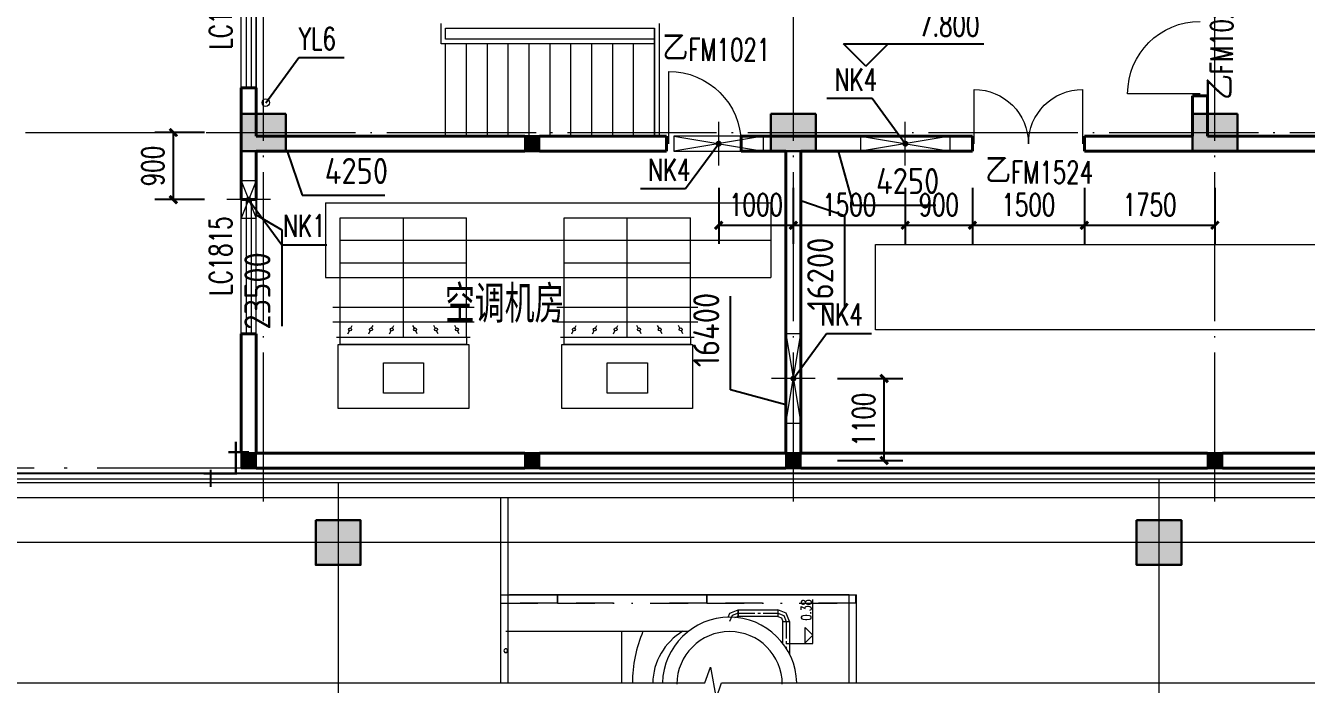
# Model space of a CAD drawing. Extents: x 238398 to 585159, y -66832 to 191741.
# Drawn here: x 503826 to 520989, y 40194 to 49030 of the extents above; entities that cross this region are included whole.
import ezdxf
from ezdxf.enums import TextEntityAlignment as Align

# ---------------------------------------------------------------- set-up
doc = ezdxf.new("R2010")
doc.units = 0
doc.header["$LTSCALE"] = 1000
doc.header["$MEASUREMENT"] = 0
for name, pattern in [('CENTER2', [1.125, 0.75, -0.125, 0.125, -0.125]), ('DIVIDE', [1.25, 0.5, -0.25, 0, -0.25, 0, -0.25]), ('DOTE', [2.42, 2, -0.2, 0.02, -0.2])]:
    doc.linetypes.add(name, pattern=pattern)
for name, color, linetype in [('AXIS', 3, 'Continuous'), ('DIM_ELEV', 3, 'Continuous'), ('DIM_LEAD', 3, 'Continuous'), ('DIM_SYMB', 3, 'Continuous'), ('GZZ', 9, 'Continuous'), ('PUB_DIM', 76, 'Continuous'), ('WINDOW_TEXT', 7, 'Continuous')]:
    doc.layers.add(name, color=color, linetype=linetype)
for name, color, linetype, lineweight in [('COLUMN', 9, 'Continuous', 30), ('DOTE', 18, 'DOTE', 13), ('PUB_HATCH', 252, 'Continuous', 5), ('PUB_TEXT', 7, 'Continuous', 20), ('STAIR', 2, 'Continuous', 18), ('WALL', 4, 'Continuous', 40), ('WINDOW', 2, 'Continuous', 18), ('暖通', 5, 'Continuous', 18), ('水', 33, 'Continuous', 18), ('设备层', 8, 'Continuous', 5)]:
    doc.layers.add(name, color=color, linetype=linetype, lineweight=lineweight)
doc.styles.add('_TCH_DIM', font='SIMPLEX', dxfattribs={"bigfont": 'GBCBIG'})
doc.styles.add('_TCH_DIM_T3', font='SIMPLEX', dxfattribs={"width": 0.705882, "bigfont": 'GBCBIG'})
doc.styles.add('_TCH_WINDOW', font='geditxt.shx', dxfattribs={"bigfont": 'hztxt1.shx'})
doc.styles.add('HZFS', font='geditxt.shx', dxfattribs={"width": 0.7, "bigfont": 'hztxt1.shx'})
doc.styles.add('HZTXT', font='geditxt.shx', dxfattribs={"width": 0.8, "bigfont": 'hztxt1.shx'})
doc.styles.get("Standard").update_dxf_attribs({"font": 'gbenor.shx', "bigfont": 'gbcbig.shx'})
doc.linetypes.add('栏杆', pattern='A,0.075,-0.03,[133,ltypeshp.shx,S=0.03,R=0,X=-0.03,Y=0],-0.03,0.3', length=0.435)
doc.dimstyles.new('_TCH_ARCH&&100', dxfattribs={"dimtxt": 297.5, "dimasz": 100, "dimexe": 250, "dimexo": 300, "dimgap": 126.25, "dimtad": 1, "dimdec": 0, "dimzin": 0, "dimdsep": 46, "dimtxsty": '_TCH_DIM_T3', "dimblk": 'ARCHTICK', "dimcen": 0.09, "dimazin": 2, "dimtfac": 1, "dimtdec": 0, "dimtix": 1, "dimtmove": 2, "dimatfit": 3, "dimfxl": 1, "dimtolj": 1, "dimtzin": 0, "dimarcsym": 0})
doc.dimstyles.get("Standard").update_dxf_attribs({"dimscale": 100, "dimtxt": 3.5, "dimasz": 1, "dimexe": 2.5, "dimexo": 3, "dimgap": 1.5, "dimtad": 1, "dimdec": 0, "dimzin": 0, "dimdsep": 46, "dimtxsty": 'Standard', "dimblk": 'ARCHTICK', "dimcen": 0.09, "dimadec": 0, "dimazin": 0, "dimtfac": 1, "dimtdec": 0, "dimtix": 1, "dimtmove": 2, "dimatfit": 3, "dimfxl": 1, "dimtolj": 1, "dimtzin": 0, "dimarcsym": 0})

# ---------------------------------------------------------------- blocks, each defined once
blk = doc.blocks.new('coo')
at = {"layer": 'PUB_HATCH'}
blk.add_hatch(color=256, dxfattribs=at).paths.add_polyline_path([(305400, 14547), (306000, 14547), (306000, 13947), (305400, 13947)])
at = {"layer": 'COLUMN'}
blk.add_lwpolyline([(305400, 14547), (306000, 14547), (306000, 13947), (305400, 13947)], close=True, dxfattribs=at)
blk = doc.blocks.new('zw3')
at = {"layer": 'PUB_HATCH'}
for points in [[(507314, 47346.1), (507314, 47846.1), (506714, 47846.1), (506714, 47346.1)], [(514414, 47346.1), (514414, 47846.1), (513814, 47846.1), (513814, 47346.1)], [(520064, 47346.1), (520064, 47846.1), (519464, 47846.1), (519464, 47346.1)]]:
    blk.add_hatch(color=256, dxfattribs=at).paths.add_polyline_path(points)
at = {"layer": 'COLUMN'}
for p, q in [((507314, 47846.1), (506714, 47846.1)), ((506714, 47846.1), (506714, 47346.1)), ((507314, 47346.1), (507314, 47846.1)), ((514414, 47846.1), (513814, 47846.1)), ((513814, 47846.1), (513814, 47346.1)), ((514414, 47346.1), (514414, 47846.1)), ((520064, 47846.1), (519464, 47846.1)), ((519464, 47846.1), (519464, 47346.1)), ((520064, 47346.1), (520064, 47846.1)), ((506714, 47346.1), (507314, 47346.1)), ((513814, 47346.1), (514414, 47346.1)), ((519464, 47346.1), (520064, 47346.1))]:
    blk.add_line(p, q, dxfattribs=at)
at = {"layer": 'DOTE'}
blk.add_line((503825.6, 47596.1), (532731.6, 47596.1), dxfattribs=at)
for points in [[(507014, 42646.1), (507014, 94200.4)], [(514114, 42646.1), (514114, 94200.4)], [(519764, 42646.1), (519764, 94200.4)]]:
    blk.add_lwpolyline(points, dxfattribs=at)
blk = doc.blocks.new('4321ASDFASDFA')
at = {"layer": '设备层'}
for p, q in [((488531, 4783), (494502, 4783)), ((488531, 4783), (488531, 3783)), ((494502, 4783), (494502, 3783)), ((488731, 3783), (488731, 4584)), ((488731, 4584), (490423, 4584)), ((489577, 2983), (489577, 4584)), ((490423, 3783), (490423, 4584)), ((491731, 3783), (491731, 4584)), ((491731, 4584), (493423, 4584)), ((492577, 2983), (492577, 4584)), ((493423, 3783), (493423, 4584)), ((488731, 4283), (494502, 4283)), ((488731, 3982), (490423, 3982)), ((491731, 3982), (493423, 3982)), ((488531, 3783), (494502, 3783)), ((488731, 2983), (488731, 3783)), ((490423, 2983), (490423, 3783)), ((491731, 2983), (491731, 3783)), ((493423, 2983), (493423, 3783)), ((490523, 3383), (488631, 3383)), ((493523, 3383), (491631, 3383)), ((490523, 3183), (488631, 3183)), ((488872, 3103), (488891, 3141)), ((489151, 3103), (489171, 3141)), ((489431, 3103), (489450, 3141)), ((489724, 3103), (489705, 3141)), ((490004, 3103), (489984, 3141)), ((490283, 3103), (490264, 3141)), ((493523, 3183), (491631, 3183)), ((491872, 3103), (491891, 3141)), ((492151, 3103), (492171, 3141)), ((492431, 3103), (492450, 3141)), ((492724, 3103), (492705, 3141)), ((493004, 3103), (492984, 3141)), ((493283, 3103), (493264, 3141)), ((488681, 2983), (490473, 2983)), ((488731, 2983), (490423, 2983)), ((488827, 2983), (490327, 2983)), ((488833, 3029), (488853, 3068)), ((489112, 3029), (489132, 3068)), ((489392, 3029), (489412, 3068)), ((489763, 3029), (489743, 3068)), ((490043, 3029), (490022, 3068)), ((490322, 3029), (490302, 3068)), ((491681, 2983), (493473, 2983)), ((491731, 2983), (493423, 2983)), ((491827, 2983), (493327, 2983)), ((491833, 3029), (491853, 3068)), ((492112, 3029), (492132, 3068)), ((492392, 3029), (492412, 3068)), ((492763, 3029), (492743, 3068)), ((493043, 3029), (493022, 3068)), ((493322, 3029), (493302, 3068))]:
    blk.add_line(p, q, dxfattribs=at)
for points in [[(488731, 2983), (490423, 2983), (490423, 2883), (488731, 2883)], [(491731, 2983), (493423, 2983), (493423, 2883), (491731, 2883)], [(488702, 2883), (490452, 2883), (490452, 2028), (488702, 2028)], [(491702, 2883), (493452, 2883), (493452, 2028), (491702, 2028)], [(489308, 2641), (489846, 2641), (489846, 2231), (489308, 2231)], [(492308, 2641), (492846, 2641), (492846, 2231), (492308, 2231)]]:
    blk.add_lwpolyline(points, close=True, dxfattribs=at)
for centre in [(488862, 3086), (489142, 3086), (489421, 3086), (489734, 3086), (490013, 3086), (490293, 3086), (491862, 3086), (492142, 3086), (492421, 3086), (492734, 3086), (493013, 3086), (493293, 3086)]:
    blk.add_circle(centre, 20.2, dxfattribs=at)
blk = doc.blocks.new('43ASDFASDFDAS')
at = {"layer": '设备层'}
for points in [[(526355, 46036), (526355, 46498), (529155, 46498), (529155, 46036)], [(524854, 46096), (524854, 44951), (515214, 44951), (515214, 46096)], [(526354, 44347), (526355, 45037), (528835, 45037), (528834, 44347)]]:
    blk.add_lwpolyline(points, close=True, dxfattribs=at)
blk = doc.blocks.new('_ArchTick')
at = {"color": 0, "linetype": 'ByBlock', "const_width": 0.4}
blk.add_lwpolyline([(-0.5, -0.5), (0.5, 0.5)], dxfattribs=at)
blk = doc.blocks.new('*D635')
at = {"layer": 'Defpoints', "color": 0, "transparency": 16777216}
for p in [(444180, 47595), (444896, 47595), (444896, 46695)]:
    blk.add_point(p, dxfattribs=at)
at = {"layer": 'PUB_DIM', "color": 0, "lineweight": -2, "transparency": 16777216}
for p, q in [((444596, 47595), (443930, 47595)), ((444180, 46695), (444180, 47595)), ((444596, 46695), (443930, 46695))]:
    blk.add_line(p, q, dxfattribs=at)
at = {"layer": 'PUB_DIM', "color": 0, "lineweight": -2, "transparency": 16777216, "xscale": 100, "yscale": 100, "zscale": 100}
for p, rotation in [((444180, 47595), 90), ((444180, 46695), 270)]:
    blk.add_blockref('_ArchTick', p, dxfattribs=dict(at, rotation=rotation))
at = {"layer": 'PUB_DIM', "color": 0, "transparency": 16777216, "insert": (443905, 47145), "char_height": 297.5, "attachment_point": 5, "rotation": 90, "style": '_TCH_DIM_T3'}
blk.add_mtext('\\A1;900', dxfattribs=at)
blk = doc.blocks.new('*D641')
at = {"layer": 'Defpoints', "color": 0, "transparency": 16777216}
for p in [(451488, 47153), (452488, 47153), (452488, 46351)]:
    blk.add_point(p, dxfattribs=at)
at = {"layer": 'PUB_DIM', "color": 0, "lineweight": -2, "transparency": 16777216}
for p, q in [((451488, 46853), (451488, 46101)), ((452488, 46853), (452488, 46101)), ((451488, 46351), (452488, 46351))]:
    blk.add_line(p, q, dxfattribs=at)
at = {"layer": 'PUB_DIM', "color": 0, "lineweight": -2, "transparency": 16777216, "xscale": 100, "yscale": 100, "zscale": 100, "rotation": 180}
blk.add_blockref('_ArchTick', (451488, 46351), dxfattribs=at)
at = {"layer": 'PUB_DIM', "color": 0, "lineweight": -2, "transparency": 16777216, "xscale": 100, "yscale": 100, "zscale": 100}
blk.add_blockref('_ArchTick', (452488, 46351), dxfattribs=at)
at = {"layer": 'PUB_DIM', "color": 0, "transparency": 16777216, "insert": (451988, 46626), "char_height": 297.5, "attachment_point": 5, "style": '_TCH_DIM_T3'}
blk.add_mtext('\\A1;1000', dxfattribs=at)
blk = doc.blocks.new('*D642')
at = {"layer": 'Defpoints', "color": 0, "transparency": 16777216}
for p in [(452488, 47153), (453988, 47153), (453988, 46351)]:
    blk.add_point(p, dxfattribs=at)
at = {"layer": 'PUB_DIM', "color": 0, "lineweight": -2, "transparency": 16777216}
for p, q in [((452488, 46853), (452488, 46101)), ((453988, 46853), (453988, 46101)), ((452488, 46351), (453988, 46351))]:
    blk.add_line(p, q, dxfattribs=at)
at = {"layer": 'PUB_DIM', "color": 0, "lineweight": -2, "transparency": 16777216, "xscale": 100, "yscale": 100, "zscale": 100, "rotation": 180}
blk.add_blockref('_ArchTick', (452488, 46351), dxfattribs=at)
at = {"layer": 'PUB_DIM', "color": 0, "lineweight": -2, "transparency": 16777216, "xscale": 100, "yscale": 100, "zscale": 100}
blk.add_blockref('_ArchTick', (453988, 46351), dxfattribs=at)
at = {"layer": 'PUB_DIM', "color": 0, "transparency": 16777216, "insert": (453238, 46626), "char_height": 297.5, "attachment_point": 5, "style": '_TCH_DIM_T3'}
blk.add_mtext('\\A1;1500', dxfattribs=at)
blk = doc.blocks.new('*D643')
at = {"layer": 'Defpoints', "color": 0, "transparency": 16777216}
for p in [(453988, 47153), (454888, 47153), (454888, 46351)]:
    blk.add_point(p, dxfattribs=at)
at = {"layer": 'PUB_DIM', "color": 0, "lineweight": -2, "transparency": 16777216}
for p, q in [((453988, 46853), (453988, 46101)), ((454888, 46853), (454888, 46101)), ((453988, 46351), (454888, 46351))]:
    blk.add_line(p, q, dxfattribs=at)
at = {"layer": 'PUB_DIM', "color": 0, "lineweight": -2, "transparency": 16777216, "xscale": 100, "yscale": 100, "zscale": 100, "rotation": 180}
blk.add_blockref('_ArchTick', (453988, 46351), dxfattribs=at)
at = {"layer": 'PUB_DIM', "color": 0, "lineweight": -2, "transparency": 16777216, "xscale": 100, "yscale": 100, "zscale": 100}
blk.add_blockref('_ArchTick', (454888, 46351), dxfattribs=at)
at = {"layer": 'PUB_DIM', "color": 0, "transparency": 16777216, "insert": (454438, 46626), "char_height": 297.5, "attachment_point": 5, "style": '_TCH_DIM_T3'}
blk.add_mtext('\\A1;900', dxfattribs=at)
blk = doc.blocks.new('*D644')
at = {"layer": 'Defpoints', "color": 0, "transparency": 16777216}
for p in [(454888, 47153), (456388, 47153), (456388, 46351)]:
    blk.add_point(p, dxfattribs=at)
at = {"layer": 'PUB_DIM', "color": 0, "lineweight": -2, "transparency": 16777216}
for p, q in [((454888, 46853), (454888, 46101)), ((456388, 46853), (456388, 46101)), ((454888, 46351), (456388, 46351))]:
    blk.add_line(p, q, dxfattribs=at)
at = {"layer": 'PUB_DIM', "color": 0, "lineweight": -2, "transparency": 16777216, "xscale": 100, "yscale": 100, "zscale": 100, "rotation": 180}
blk.add_blockref('_ArchTick', (454888, 46351), dxfattribs=at)
at = {"layer": 'PUB_DIM', "color": 0, "lineweight": -2, "transparency": 16777216, "xscale": 100, "yscale": 100, "zscale": 100}
blk.add_blockref('_ArchTick', (456388, 46351), dxfattribs=at)
at = {"layer": 'PUB_DIM', "color": 0, "transparency": 16777216, "insert": (455638, 46626), "char_height": 297.5, "attachment_point": 5, "style": '_TCH_DIM_T3'}
blk.add_mtext('\\A1;1500', dxfattribs=at)
blk = doc.blocks.new('*D645')
at = {"layer": 'Defpoints', "color": 0, "transparency": 16777216}
for p in [(456388, 47153), (458138, 47153), (458138, 46351)]:
    blk.add_point(p, dxfattribs=at)
at = {"layer": 'PUB_DIM', "color": 0, "lineweight": -2, "transparency": 16777216}
for p, q in [((456388, 46853), (456388, 46101)), ((458138, 46853), (458138, 46101)), ((456388, 46351), (458138, 46351))]:
    blk.add_line(p, q, dxfattribs=at)
at = {"layer": 'PUB_DIM', "color": 0, "lineweight": -2, "transparency": 16777216, "xscale": 100, "yscale": 100, "zscale": 100, "rotation": 180}
blk.add_blockref('_ArchTick', (456388, 46351), dxfattribs=at)
at = {"layer": 'PUB_DIM', "color": 0, "lineweight": -2, "transparency": 16777216, "xscale": 100, "yscale": 100, "zscale": 100}
blk.add_blockref('_ArchTick', (458138, 46351), dxfattribs=at)
at = {"layer": 'PUB_DIM', "color": 0, "transparency": 16777216, "insert": (457263, 46626), "char_height": 297.5, "attachment_point": 5, "style": '_TCH_DIM_T3'}
blk.add_mtext('\\A1;1750', dxfattribs=at)
blk = doc.blocks.new('*D648')
at = {"layer": 'Defpoints', "color": 0, "transparency": 16777216}
for p in [(452781, 44295), (453705, 44295), (452781, 43195)]:
    blk.add_point(p, dxfattribs=at)
at = {"layer": 'PUB_DIM', "color": 0, "lineweight": -2, "transparency": 16777216}
for p, q in [((453081, 44295), (453955, 44295)), ((453705, 43195), (453705, 44295)), ((453081, 43195), (453955, 43195))]:
    blk.add_line(p, q, dxfattribs=at)
at = {"layer": 'PUB_DIM', "color": 0, "lineweight": -2, "transparency": 16777216, "xscale": 100, "yscale": 100, "zscale": 100}
for p, rotation in [((453705, 44295), 90), ((453705, 43195), 270)]:
    blk.add_blockref('_ArchTick', p, dxfattribs=dict(at, rotation=rotation))
at = {"layer": 'PUB_DIM', "color": 0, "transparency": 16777216, "insert": (453430, 43745), "char_height": 297.5, "attachment_point": 5, "rotation": 90, "style": '_TCH_DIM_T3'}
blk.add_mtext('\\A1;1100', dxfattribs=at)
blk = doc.blocks.new('$DorLib2D$00000003')
blk.add_line((0.47, 0), (0.47, 0.97))
at = {"lineweight": 13}
blk.add_arc((0.47, 0), 0.97, 90, 180, dxfattribs=at)
blk = doc.blocks.new('$DorLib2D$00000004')
for p, q in [((-0.485, 0), (-0.485, 0.485)), ((0.485, 0), (0.485, 0.485))]:
    blk.add_line(p, q)
at = {"lineweight": 13}
for centre, start, end in [((-0.485, 0), 0, 90), ((0.485, 0), 90, 180)]:
    blk.add_arc(centre, 0.485, start, end, dxfattribs=at)
blk = doc.blocks.new('$TCHSYS$WIN2D')
for p, q in [((-0.5, 0.5), (0.5, 0.5)), ((0.5, 0.1667), (-0.5, 0.1667)), ((0.5, -0.1667), (-0.5, -0.1667)), ((-0.5, -0.5), (0.5, -0.5))]:
    blk.add_line(p, q)
blk = doc.blocks.new('_FZH')
blk.add_lwpolyline([(-0.5, -0.5), (0.5, -0.5), (0.5, 0.5), (-0.5, 0.5)], close=True)
at = {"layer": 'PUB_HATCH'}
blk.add_solid([(-0.5, -0.5), (0.5, -0.5), (-0.5, 0.5), (0.5, 0.5)], dxfattribs=at)
blk = doc.blocks.new('*D696')
at = {"color": 0, "lineweight": -2, "transparency": 16777216}
for p, q in [((514214, 47046), (514214, 46684)), ((514214, 46684), (514799, 46484)), ((514799, 46484), (514799, 45259))]:
    blk.add_line(p, q, dxfattribs=at)
at = {"layer": 'Defpoints', "color": 0, "transparency": 16777216}
for p in [(514214, 47346), (514799, 46284), (530414, 43096)]:
    blk.add_point(p, dxfattribs=at)
at = {"color": 0, "transparency": 16777216, "insert": (514474, 45697), "char_height": 350, "attachment_point": 5, "rotation": 90}
blk.add_mtext('\\A1;16200', dxfattribs=at)
blk = doc.blocks.new('*D697')
at = {"color": 0, "lineweight": -2, "transparency": 16777216}
for p, q in [((514514, 47346), (514716, 47346)), ((514716, 47346), (514916, 46620)), ((514916, 46620), (516025, 46620))]:
    blk.add_line(p, q, dxfattribs=at)
at = {"layer": 'Defpoints', "color": 0, "transparency": 16777216}
for p in [(514214, 47346), (515116, 46620), (530414, 43096)]:
    blk.add_point(p, dxfattribs=at)
at = {"color": 0, "transparency": 16777216, "insert": (515646, 46945), "char_height": 350, "attachment_point": 5}
blk.add_mtext('\\A1;4250', dxfattribs=at)
blk = doc.blocks.new('*D698')
at = {"color": 0, "lineweight": -2, "transparency": 16777216}
for p, q in [((513272, 44145), (513272, 45399)), ((514014, 43945), (513272, 44145)), ((514014, 43596), (514014, 43945))]:
    blk.add_line(p, q, dxfattribs=at)
at = {"layer": 'Defpoints', "color": 0, "transparency": 16777216}
for p in [(513272, 44345), (514014, 43296), (530414, 43096)]:
    blk.add_point(p, dxfattribs=at)
at = {"color": 0, "transparency": 16777216, "insert": (512947, 44947), "char_height": 350, "attachment_point": 5, "rotation": 90}
blk.add_mtext('\\A1;16400', dxfattribs=at)
blk = doc.blocks.new('*D699')
at = {"color": 0, "lineweight": -2, "transparency": 16777216}
for p, q in [((506914, 47046), (506914, 46491)), ((506914, 46491), (507257, 46291)), ((507257, 46291), (507257, 45000))]:
    blk.add_line(p, q, dxfattribs=at)
at = {"layer": 'Defpoints', "color": 0, "transparency": 16777216}
for p in [(506914, 47346), (507257, 46091), (530414, 43096)]:
    blk.add_point(p, dxfattribs=at)
at = {"color": 0, "transparency": 16777216, "insert": (506932, 45471), "char_height": 350, "attachment_point": 5, "rotation": 90}
blk.add_mtext('\\A1;23500', dxfattribs=at)
blk = doc.blocks.new('*D700')
at = {"color": 0, "lineweight": -2, "transparency": 16777216}
for p, q in [((507214, 47346), (507330, 47346)), ((507330, 47346), (507530, 46755)), ((507530, 46755), (508638, 46755))]:
    blk.add_line(p, q, dxfattribs=at)
at = {"layer": 'Defpoints', "color": 0, "transparency": 16777216}
for p in [(506914, 47346), (507730, 46755), (530414, 43096)]:
    blk.add_point(p, dxfattribs=at)
at = {"color": 0, "transparency": 16777216, "insert": (508259, 47080), "char_height": 350, "attachment_point": 5}
blk.add_mtext('\\A1;4250', dxfattribs=at)
blk = doc.blocks.new('*D702')
at = {"color": 0, "lineweight": -2, "transparency": 16777216}
for p, q in [((519664, 68346), (519664, 66785)), ((519664, 66785), (521156, 66585)), ((521156, 66585), (521156, 65360))]:
    blk.add_line(p, q, dxfattribs=at)
at = {"layer": 'Defpoints', "color": 0, "transparency": 16777216}
for p in [(519664, 68646), (521156, 66385), (530414, 43096)]:
    blk.add_point(p, dxfattribs=at)
at = {"color": 0, "transparency": 16777216, "insert": (520831, 65797), "char_height": 350, "attachment_point": 5, "rotation": 90}
blk.add_mtext('\\A1;10750', dxfattribs=at)
blk = doc.blocks.new('*D703')
at = {"color": 0, "lineweight": -2, "transparency": 16777216}
for p, q in [((519964, 68646), (521125, 68646)), ((521125, 68646), (521325, 67540)), ((521325, 67540), (522616, 67540))]:
    blk.add_line(p, q, dxfattribs=at)
at = {"layer": 'Defpoints', "color": 0, "transparency": 16777216}
for p in [(519664, 68646), (521525, 67540), (530414, 43096)]:
    blk.add_point(p, dxfattribs=at)
at = {"color": 0, "transparency": 16777216, "insert": (522146, 67865), "char_height": 350, "attachment_point": 5}
blk.add_mtext('\\A1;25550', dxfattribs=at)
blk = doc.blocks.new('*D704')
at = {"color": 0, "lineweight": -2, "transparency": 16777216}
for p, q in [((516147, 51798), (516147, 53024)), ((517464, 51598), (516147, 51798)), ((517464, 50796), (517464, 51598))]:
    blk.add_line(p, q, dxfattribs=at)
at = {"layer": 'Defpoints', "color": 0, "transparency": 16777216}
for p in [(516147, 51998), (517464, 50496), (530414, 43096)]:
    blk.add_point(p, dxfattribs=at)
at = {"color": 0, "transparency": 16777216, "insert": (515822, 52586), "char_height": 350, "attachment_point": 5, "rotation": 90}
blk.add_mtext('\\A1;12950', dxfattribs=at)
blk = doc.blocks.new('*D705')
at = {"color": 0, "lineweight": -2, "transparency": 16777216}
for p, q in [((515417, 51596), (514308, 51596)), ((515617, 50496), (515417, 51596)), ((517164, 50496), (515617, 50496))]:
    blk.add_line(p, q, dxfattribs=at)
at = {"layer": 'Defpoints', "color": 0, "transparency": 16777216}
for p in [(515217, 51596), (517464, 50496), (530414, 43096)]:
    blk.add_point(p, dxfattribs=at)
at = {"color": 0, "transparency": 16777216, "insert": (514688, 51921), "char_height": 350, "attachment_point": 5}
blk.add_mtext('\\A1;7400', dxfattribs=at)
blk = doc.blocks.new('*D706')
at = {"color": 0, "lineweight": -2, "transparency": 16777216}
for p, q in [((506914, 64996), (506914, 64058)), ((506914, 64058), (507756, 63858)), ((507756, 63858), (507756, 62567))]:
    blk.add_line(p, q, dxfattribs=at)
at = {"layer": 'Defpoints', "color": 0, "transparency": 16777216}
for p in [(506914, 65296), (507756, 63658), (530414, 43096)]:
    blk.add_point(p, dxfattribs=at)
at = {"color": 0, "transparency": 16777216, "insert": (507431, 63038), "char_height": 350, "attachment_point": 5, "rotation": 90}
blk.add_mtext('\\A1;23500', dxfattribs=at)
blk = doc.blocks.new('*D707')
at = {"color": 0, "lineweight": -2, "transparency": 16777216}
for p, q in [((507214, 65296), (508115, 65296)), ((508115, 65296), (508315, 64396)), ((508315, 64396), (509606, 64396))]:
    blk.add_line(p, q, dxfattribs=at)
at = {"layer": 'Defpoints', "color": 0, "transparency": 16777216}
for p in [(506914, 65296), (508515, 64396), (530414, 43096)]:
    blk.add_point(p, dxfattribs=at)
at = {"color": 0, "transparency": 16777216, "insert": (509136, 64721), "char_height": 350, "attachment_point": 5}
blk.add_mtext('\\A1;22200', dxfattribs=at)
blk = doc.blocks.new('*D708')
at = {"color": 0, "lineweight": -2, "transparency": 16777216}
for p, q in [((506714, 91096), (506714, 89595)), ((506714, 89595), (508471, 89395)), ((508471, 89395), (508471, 88104))]:
    blk.add_line(p, q, dxfattribs=at)
at = {"layer": 'Defpoints', "color": 0, "transparency": 16777216}
for p in [(506714, 91396), (508471, 89195), (530414, 43096)]:
    blk.add_point(p, dxfattribs=at)
at = {"color": 0, "transparency": 16777216, "insert": (508146, 88574), "char_height": 350, "attachment_point": 5, "rotation": 90}
blk.add_mtext('\\A1;23700', dxfattribs=at)
blk = doc.blocks.new('*D709')
at = {"color": 0, "lineweight": -2, "transparency": 16777216}
for p, q in [((507014, 91396), (508056, 91396)), ((508056, 91396), (508256, 90160)), ((508256, 90160), (509569, 90160))]:
    blk.add_line(p, q, dxfattribs=at)
at = {"layer": 'Defpoints', "color": 0, "transparency": 16777216}
for p in [(506714, 91396), (508456, 90160), (530414, 43096)]:
    blk.add_point(p, dxfattribs=at)
at = {"color": 0, "transparency": 16777216, "insert": (509088, 90485), "char_height": 350, "attachment_point": 5}
blk.add_mtext('\\A1;48300', dxfattribs=at)
blk = doc.blocks.new('43ASDFASDFADS')
at = {"layer": 'DOTE'}
for points in [[(451488.3, 47152.8), (451488.3, 47737.3)], [(453988.3, 47152.8), (453988.3, 47737.3)], [(445480.6, 46695.1), (444896.1, 46695.1)], [(452780.6, 44295.1), (452196.1, 44295.1)]]:
    blk.add_lwpolyline(points, dxfattribs=at)
at = {"layer": '暖通'}
for points in [[(450888.3, 47345.1), (452088.3, 47345.1), (452088.3, 47545.1), (450888.3, 47545.1)], [(453388.3, 47345.1), (454588.3, 47345.1), (454588.3, 47545.1), (453388.3, 47545.1)], [(445088.3, 46945.1), (445088.3, 46445.1), (445288.3, 46445.1), (445288.3, 46945.1)], [(452588.3, 43695.1), (452588.3, 44895.1), (452388.3, 44895.1), (452388.3, 43695.1)]]:
    blk.add_lwpolyline(points, close=True, dxfattribs=at)
for points in [[(450888.3, 47545.1), (452088.3, 47345.1)], [(452088.3, 47545.1), (450888.3, 47345.1)], [(453388.3, 47545.1), (454588.3, 47345.1)], [(454588.3, 47545.1), (453388.3, 47345.1)], [(445088.3, 46945.1), (445288.3, 46445.1)], [(445288.3, 46945.1), (445088.3, 46445.1)], [(452388.3, 43695.1), (452588.3, 44895.1)], [(452388.3, 44895.1), (452588.3, 43695.1)]]:
    blk.add_lwpolyline(points, dxfattribs=at)
at = {"layer": 'PUB_DIM'}
for p1, p2, distance, picture, middle in [((444896.1, 46695.1), (444896.1, 47595.1), 716.2, '*D635', (443904.9, 47145.1)), ((451488.3, 47152.8), (452488.3, 47152.8), -801.9, '*D641', (451988.3, 46625.9)), ((452488.3, 47152.8), (453988.3, 47152.8), -801.9, '*D642', (453238.3, 46625.9)), ((453988.3, 47152.8), (454888.3, 47152.8), -801.9, '*D643', (454438.3, 46625.9)), ((454888.3, 47152.8), (456388.3, 47152.8), -801.9, '*D644', (455638.3, 46625.9)), ((456388.3, 47152.8), (458138.3, 47152.8), -801.9, '*D645', (457263.3, 46625.9)), ((452780.6, 43195.1), (452780.6, 44295.1), -924.9, '*D648', (453430.5, 43745.1))]:
    dim = blk.add_aligned_dim(p1=p1, p2=p2, distance=distance, dimstyle='_TCH_ARCH&&100', dxfattribs=at)
    dim.commit()
    dim.dimension.update_dxf_attribs({"geometry": picture, "text_midpoint": middle})

msp = doc.modelspace()

# ---------------------------------------------------------------- linework, layer by layer
at = {"layer": 'AXIS'}
msp.add_lwpolyline([(493108.4, 43028.4), (532970.8, 43028.4), (532970.8, 35835.2), (493108.4, 35835.2)], close=True, dxfattribs=at)
at = {"layer": 'DIM_ELEV'}
for p, q in [((515086.1, 48483.8), (514786.1, 48783.8)), ((514786.1, 48783.8), (516667.2, 48783.8)), ((515086.1, 48483.8), (515386.1, 48783.8))]:
    msp.add_line(p, q, dxfattribs=at)
at = {"layer": 'DIM_LEAD'}
for p, q in [((507044, 47996.1), (507487.4, 48601.1)), ((507487.4, 48601.1), (508093.4, 48601.1)), ((515170.6, 48051.1), (514564.7, 48051.1)), ((515614, 47446.1), (515170.6, 48051.1)), ((513114, 47446.1), (512670.6, 46841.2)), ((506814, 46696.1), (507257.4, 46091.2)), ((512670.6, 46841.2), (512064.7, 46841.2)), ((507257.4, 46091.2), (507863.4, 46091.2)), ((514114, 44296.1), (514557.4, 44901.1)), ((514557.4, 44901.1), (515163.4, 44901.1))]:
    msp.add_line(p, q, dxfattribs=at)
at = {"layer": 'DIM_LEAD', "const_width": 40}
for points in [[(513125.8, 47462.3, 1), (513102.2, 47430, 1)], [(515625.8, 47430, 1), (515602.2, 47462.3, 1)], [(506802.2, 46712.3, 1), (506825.8, 46680, 1)], [(514102.2, 44280, 1), (514125.8, 44312.3, 1)]]:
    msp.add_lwpolyline(points, format="xyb", close=True, dxfattribs=at)
at = {"layer": 'DIM_SYMB'}
msp.add_lwpolyline([(512394, 49646.1, 0, 0, 0), (508184, 49646.1, 0, 0, 0), (508184, 48196.1, 0, 0, 0), (511814, 48196.1, 80, 0, 0), (512114, 48196.1, 0, 0, 0)], format="xyseb", dxfattribs=at)
at = {"layer": 'DOTE', "ltscale": 2}
for p, q in [((532982.3, 43096.1), (493108.4, 43096.1)), ((532982.3, 43096.1), (493108.4, 43096.1)), ((519014, 42946.1), (519014, 38833.1)), ((508014, 42896.1), (508014, 38833.1)), ((532982.3, 42096.1), (493108.4, 42096.1))]:
    msp.add_line(p, q, dxfattribs=at)
at = {"layer": 'GZZ', "const_width": 30}
for points in [[(506643.7, 43449), (506643.7, 43020.2), (506210.7, 43020.2)], [(506541.1, 43308.6), (506818.3, 43308.6)], [(506305, 43072.4), (506305, 42842.5)]]:
    msp.add_lwpolyline(points, dxfattribs=at)
at = {"layer": 'PUB_HATCH', "ltscale": 2}
msp.add_line((532970.8, 42096.1), (496133.5, 42096.1), dxfattribs=at)
at = {"layer": 'PUB_HATCH', "color": 8, "linetype": '栏杆', "ltscale": 2000}
msp.add_line((510188.2, 41396.1), (514960, 41396.1), dxfattribs=at)
at = {"layer": 'PUB_HATCH', "color": 8}
for p, q in [((510260, 41396.1), (514860, 41396.1)), ((514860, 41396.1), (510310, 41396.1)), ((514860, 40213.4), (514860, 41396.1)), ((514960, 40213.4), (514960, 41396.1)), ((514376.2, 40742.5, 35285.2), (514376.2, 41335, 35285.2)), ((510260, 40906.1), (512707.5, 40906.1)), ((511810, 40906.1), (511810, 40213.4)), ((511810, 40906.1), (511810, 40213.4)), ((514271.4, 40750.3), (514271.4, 40956.7)), ((514271.4, 40956.7), (514374.6, 40853.5)), ((514271.4, 40750.3), (514374.6, 40853.5)), ((514018.6, 40742.5, 35285.2), (514376.2, 40742.5, 35285.2))]:
    msp.add_line(p, q, dxfattribs=at)
at = {"layer": 'PUB_HATCH', "color": 8, "linetype": 'DIVIDE'}
for p, q in [((510953, 41396.1), (510953, 41285)), ((510953, 41285), (510953, 41396.1)), ((512953, 41396.1), (512953, 41285)), ((512953, 41285), (512953, 41396.1)), ((514953, 41396.1), (514953, 41285)), ((514953, 41285), (514953, 41396.1)), ((510188.2, 41285), (510953, 41285)), ((510953, 41282), (510188.2, 41282)), ((510953, 41282), (510953, 41285)), ((510953, 41285), (512953, 41285)), ((510953, 41285), (510953, 41282)), ((512953, 41282), (510953, 41282)), ((512953, 41282), (512953, 41285)), ((512953, 41285), (514953, 41285)), ((512953, 41285), (512953, 41282)), ((514953, 41282), (512953, 41282)), ((514953, 41282), (514953, 41285)), ((514953, 41285), (514953, 41282))]:
    msp.add_line(p, q, dxfattribs=at)
at = {"layer": 'PUB_HATCH', "color": 8, "ltscale": 0.05}
for p, q in [((513262, 41148.1), (513374, 41194.6)), ((513374, 41194.6), (513374, 41105.6)), ((513374, 41194.6, 35285.2), (513904.6, 41194.6, 35285.2)), ((513374, 41105.6, 35285.2), (513374, 41194.6, 35285.2)), ((514016.6, 41148.1, 35285.2), (513904.6, 41194.6, 35285.2)), ((513904.6, 41194.6, 35285.2), (513904.6, 41105.6, 35285.2)), ((513904.6, 41194.6, 35285.2), (513904.6, 41105.6, 35285.2)), ((513240.2, 41095.6), (513262, 41148.1)), ((513374, 41105.6), (513324.9, 41085.1)), ((513904.6, 41105.6, 35285.2), (513374, 41105.6, 35285.2)), ((513904.6, 41105.6, 35285.2), (513953.7, 41085.1, 35285.2)), ((513953.7, 41085.1, 35285.2), (513974.1, 41036.1, 35285.2)), ((513974.1, 40743.4, 35285.2), (513974.1, 41036.1, 35285.2)), ((513974.1, 41036.1, 35285.2), (514063.1, 41036.1, 35285.2)), ((513974.1, 41036.1, 35285.2), (514063.1, 41036.1, 35285.2)), ((514063.1, 41036.1, 35285.2), (514016.6, 41148.1, 35285.2)), ((514063.1, 41036.1, 35285.2), (514063.1, 40601.8, 35285.2))]:
    msp.add_line(p, q, dxfattribs=at)
at = {"layer": 'PUB_HATCH', "color": 8, "linetype": 'CENTER2', "ltscale": 0.3}
for p, q in [((513293.4, 41116.6), (513260, 41036.1)), ((513374, 41150.1), (513293.4, 41116.6)), ((513374, 41150.1), (513904.6, 41150.1, 35285.2)), ((513904.6, 41150.1, 35285.2), (513985.2, 41116.6, 35285.2)), ((513985.2, 41116.6, 35285.2), (514018.6, 41036.1, 35285.2)), ((514018.6, 41036.1, 35285.2), (514018.6, 40679.9, 35285.2))]:
    msp.add_line(p, q, dxfattribs=at)
at = {"layer": 'PUB_HATCH'}
for points in [[(532970.8, 42946.1), (493108.4, 42946.1)], [(532970.8, 42896.1), (493108.4, 42896.1)], [(532970.8, 42696.1), (493108.4, 42696.1)], [(510288.2, 42696.1), (510288.2, 40213.4)], [(493108.4, 40213.4), (512927.1, 40213.4), (513003.5, 40423.4), (513077.6, 40003.4), (513152.1, 40213.4), (532970.8, 40213.4)]]:
    msp.add_lwpolyline(points, dxfattribs=at)
at = {"layer": 'PUB_HATCH', "linetype": '栏杆', "ltscale": 2000}
msp.add_lwpolyline([(510188.2, 42696.1), (510188.2, 40213.4)], dxfattribs=at)
at = {"layer": 'PUB_HATCH', "color": 8}
for centre, radius, start, end in [((513260, 40196.1), 899.7, 1.10019, 178.89981), ((513260, 40196.1), 899.7, 1.10019, 178.89981), ((513260, 40196.1), 899.7, 1.10019, 178.89981), ((513806.8, 40196.2), 1850, 157.43187, 179.4672), ((513056.9, 40196.2), 828, 120.96656, 178.80952), ((513260, 40196.1), 706.2, 0, 180), ((513260, 40196.1), 706.2, 0, 180), ((510260, 40646.1), 25.5, 0, 180), ((510260, 40646.1), 25.5, 179.32401, 0)]:
    msp.add_arc(centre, radius, start, end, dxfattribs=at)
at = {"layer": 'STAIR'}
for p, q in [((506914, 50296.1), (506914, 47546.1)), ((509394, 48786.1), (509394, 49056.1)), ((509454, 48996.1), (512254, 48996.1)), ((509454, 48846.1), (509454, 48996.1)), ((509454, 48996.1), (512254, 48996.1)), ((509454, 48846.1), (509454, 48996.1)), ((512254, 48996.1), (512254, 47546.1)), ((512254, 48846.1), (512254, 48996.1)), ((512314, 49056.1), (512314, 47546.1)), ((512254, 48786.1), (509394, 48786.1)), ((512254, 48846.1), (509454, 48846.1)), ((512254, 48846.1), (509454, 48846.1)), ((509454, 47546.1), (509454, 48786.1)), ((509454, 47546.1), (509454, 48786.1)), ((509734, 47546.1), (509734, 48786.1)), ((510014, 47546.1), (510014, 48786.1)), ((510294, 47546.1), (510294, 48786.1)), ((510574, 47546.1), (510574, 48786.1)), ((510854, 47546.1), (510854, 48786.1)), ((511134, 47546.1), (511134, 48786.1)), ((511414, 47546.1), (511414, 48786.1)), ((511694, 47546.1), (511694, 48786.1)), ((511974, 47546.1), (511974, 48786.1)), ((512254, 48786.1), (512254, 48846.1)), ((512254, 48786.1), (512254, 48846.1)), ((512254, 47546.1), (512254, 48786.1)), ((506914, 47546.1), (509454, 47546.1)), ((510514, 47546.1), (509454, 47546.1)), ((512254, 47546.1), (510714, 47546.1)), ((512314, 47546.1), (512254, 47546.1))]:
    msp.add_line(p, q, dxfattribs=at)
at = {"layer": 'WALL'}
for p, q in [((506914, 48195.8), (506714, 48195.8)), ((506714, 48195.8), (506714, 47446.1)), ((506914, 47546.1), (506914, 48195.8)), ((519664, 48086.1), (519464, 48086.1)), ((519464, 48086.1), (519464, 47546.1)), ((519664, 47546.1), (519664, 48086.1)), ((510514, 47546.1), (506914, 47546.1)), ((512414, 47546.1), (510714, 47546.1)), ((512414, 47346.1), (512414, 47546.1)), ((514114, 47546.1), (513414, 47546.1)), ((513414, 47546.1), (513414, 47346.1)), ((516514, 47546.1), (514114, 47546.1)), ((516514, 47346.1), (516514, 47546.1)), ((519464, 47546.1), (518014, 47546.1)), ((518014, 47546.1), (518014, 47346.1)), ((523164, 47546.1), (519664, 47546.1)), ((506714, 47446.1), (506714, 46695.8)), ((506914, 46695.8), (506914, 47346.1)), ((510514, 47346.1), (506914, 47346.1)), ((510714, 47346.1), (512414, 47346.1)), ((513414, 47346.1), (514014, 47346.1)), ((514014, 47346.1), (514014, 43296.1)), ((514214, 47346.1), (516514, 47346.1)), ((514214, 47346.1), (514214, 43296.1)), ((518014, 47346.1), (519564, 47346.1)), ((523164, 47346.1), (519564, 47346.1)), ((506714, 46695.8), (506914, 46695.8)), ((506914, 44895.8), (506714, 44895.8)), ((506714, 44895.8), (506714, 43296.1)), ((506914, 43296.1), (506914, 44895.8)), ((510514, 43296.1), (506914, 43296.1)), ((514014, 43296.1), (510714, 43296.1)), ((519664, 43296.1), (514214, 43296.1)), ((523164, 43296.1), (519864, 43296.1)), ((510514, 43096.1), (506914, 43096.1)), ((514014, 43096.1), (510714, 43096.1)), ((519664, 43096.1), (514214, 43096.1)), ((523164, 43096.1), (519864, 43096.1))]:
    msp.add_line(p, q, dxfattribs=at)
at = {"layer": '水'}
msp.add_circle((507044, 47996.1), 50, dxfattribs=at)

# ---------------------------------------------------------------- block references
for name, p in [('zw3', (0, 0)), ('43ASDFASDFADS', (61625.7, 1.1)), ('4321ASDFASDFA', (19311.6, 41868.1)), ('43ASDFASDFDAS', (0, 0))]:
    msp.add_blockref(name, p)
at = {"layer": 'GZZ', "xscale": 200, "yscale": 200, "zscale": 200}
for p in [(510614, 47446.1), (506814, 43196.1), (510614, 43196.1), (514114, 43196.1), (519764, 43196.1)]:
    msp.add_blockref('_FZH', p, dxfattribs=at)
at = {"layer": 'PUB_HATCH'}
for p in [(202314.5, 27849.1), (213314.5, 27849.1)]:
    msp.add_blockref('coo', p, dxfattribs=at)
at = {"layer": 'WINDOW'}
ref = msp.add_blockref('$TCHSYS$WIN2D', (506814, 49095.8), dxfattribs=dict(at, xscale=1800, yscale=-200, zscale=1800, rotation=90))
ref.add_attrib('A', 'LC1815', (506587.8, 48707.3), dxfattribs={"layer": 'WINDOW_TEXT', "height": 297.5, "rotation": 90, "style": '_TCH_WINDOW', "width": 0.705882})
for name, p, xscale, yscale, zscale, rotation in [('$DorLib2D$00000003', (519564, 48586.1), -1000, 1000, -1000, 90), ('$DorLib2D$00000003', (512914, 47446.1), 1000, -1000, 1000, 180), ('$DorLib2D$00000004', (517264, 47446.1), 1500, -1500, 1500, 180)]:
    msp.add_blockref(name, p, dxfattribs=dict(at, xscale=xscale, yscale=yscale, zscale=zscale, rotation=rotation))
ref = msp.add_blockref('$TCHSYS$WIN2D', (506814, 45795.8), dxfattribs=dict(at, xscale=1800, yscale=-200, zscale=1800, rotation=90))
ref.add_attrib('A', 'LC1815', (506587.8, 45407.3), dxfattribs={"layer": 'WINDOW_TEXT', "height": 297.5, "rotation": 90, "style": '_TCH_WINDOW', "width": 0.705882})

# ---------------------------------------------------------------- texts
at = {"layer": 'PUB_HATCH', "color": 8, "style": 'HZFS', "width": 0.7}
msp.add_text('0.38', height=135, rotation=90, dxfattribs=at).set_placement((514286.9, 41192.7, 7441.2), align=Align.MIDDLE)
at = {"layer": 'PUB_TEXT'}
for s, height, style, width, p in [('7.800', 297.5, '_TCH_DIM', 0.705882, (515797.2, 48888.8)), ('YL6', 297.5, '_TCH_DIM', 0.705882, (507488.4, 48706.1)), ('NK4', 297.5, '_TCH_DIM', 0.705882, (514669.7, 48156.1)), ('NK4', 297.5, '_TCH_DIM', 0.705882, (512169.7, 46946.2)), ('NK1', 297.5, '_TCH_DIM', 0.705882, (507278.4, 46196.2)), ('空调机房', 500, 'HZTXT', 0.8, (509445.9, 45045.1)), ('NK4', 297.5, '_TCH_DIM', 0.705882, (514478.4, 45006.1))]:
    msp.add_text(s, height=height, dxfattribs=dict(at, style=style, width=width)).set_placement(p)
at = {"layer": 'WINDOW_TEXT', "style": '_TCH_WINDOW', "width": 0.705882}
msp.add_text('FM1021', height=297.5, rotation=90, dxfattribs=at).set_placement((520003.7, 48379.6))
at = {"layer": 'WINDOW_TEXT', "style": '_TCH_WINDOW'}
for p in [(512357.5, 48558.8), (516683, 46913.9)]:
    msp.add_text('乙', height=350, dxfattribs=at).set_placement(p)
at = {"layer": 'WINDOW_TEXT', "style": '_TCH_WINDOW', "width": 0.705882}
for s, p in [('FM1021', (512707.5, 48558.8)), ('FM1524', (517033, 46913.9))]:
    msp.add_text(s, height=297.5, dxfattribs=at).set_placement(p)
at = {"layer": 'WINDOW_TEXT', "style": '_TCH_WINDOW'}
msp.add_text('乙', height=350, rotation=90, dxfattribs=at).set_placement((520003.7, 48029.6))

# ---------------------------------------------------------------- dimensions: what is measured, and where the dimension line sits
for feature_location, offset, dtype, picture, middle in [((506714, 91396.1), (1757.2, -2201.6), 1, '*D708', (508146.2, 88574)), ((506714, 91396.1), (1742.1, -1235.8), 0, '*D709', (509087.5, 90485.3)), ((519664, 68646.1), (1491.5, -2261.4), 1, '*D702', (520830.6, 65797.1)), ((519664, 68646.1), (1861.4, -1106.5), 0, '*D703', (522145.9, 67864.6)), ((506914, 65296.1), (842.1, -1638), 1, '*D706', (507431.1, 63037.7)), ((506914, 65296.1), (1601.4, -900.2), 0, '*D707', (509135.9, 64720.9)), ((517464, 50496.1), (-1316.9, 1501.6), 1, '*D704', (515822.1, 52585.8)), ((517464, 50496.1), (-2247, 1099.5), 0, '*D705', (514687.7, 51920.6)), ((506914, 47346.1), (343.4, -1255), 1, '*D699', (506932.4, 45470.7)), ((506914, 47346.1), (815.5, -591.1), 0, '*D700', (508258.8, 47080.1)), ((514214, 47346.1), (584.6, -1062), 1, '*D696', (514473.6, 45696.5)), ((514214, 47346.1), (902.2, -726), 0, '*D697', (515645.5, 46945.2)), ((514014, 43296.1), (-741.8, 1048.6), 1, '*D698', (512947.3, 44947))]:
    dim = msp.add_ordinate_dim(feature_location=feature_location, offset=offset, dtype=dtype, origin=(530414, 43096.1), dimstyle='Standard')
    dim.commit()
    dim.dimension.update_dxf_attribs({"geometry": picture, "text_midpoint": middle})

doc.saveas('drawing.dxf')
